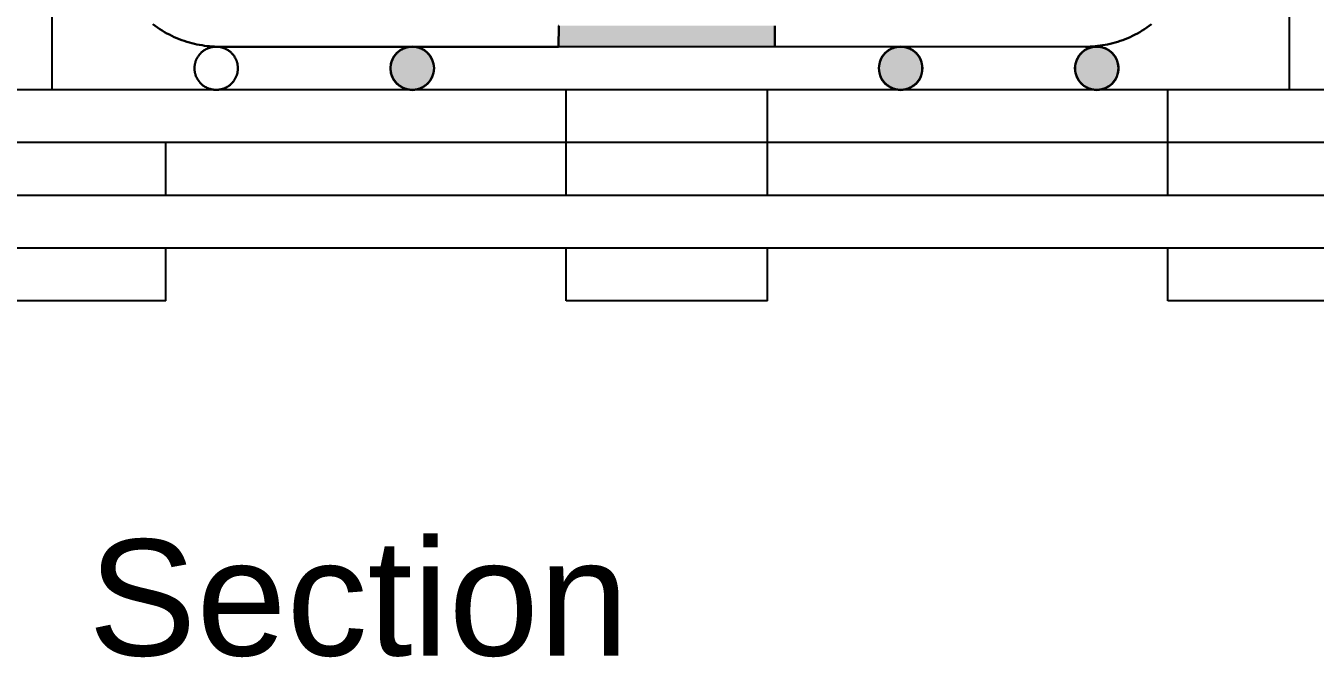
# Model space of a CAD drawing. Header units: millimetres. Extents: x 3.1 to 23.9, y 2.6 to 13.
# Drawn here: x 15.871 to 17.106, y 4.133 to 4.737 of the extents above; entities that cross this region are included whole.
import ezdxf

# ---------------------------------------------------------------- set-up
doc = ezdxf.new("R2010")
doc.units = ezdxf.units.MM
doc.layers.get('0').update_dxf_attribs({"lineweight": 20})
doc.layers.add('0.2', color=6, linetype='Continuous', lineweight=15)
doc.layers.add('0.6', color=1, linetype='Continuous', lineweight=30)

msp = doc.modelspace()

# ---------------------------------------------------------------- hatches: boundary and pattern name
at = {"layer": '0.6'}
h = msp.add_hatch(color=256, dxfattribs=at)
h.dxf.hatch_style = 1
h.paths.add_polyline_path([(16.405, 6.1786), (16.3841, 6.1786), (16.3833, 5.7845), (16.3696, 5.7845), (16.3696, 5.6766), (16.3831, 5.6766), (16.3822, 5.1878), (16.403, 5.1878), (16.4041, 5.7225)])
h.paths.add_polyline_path([(16.6047, 5.7845), (16.5913, 5.7845), (16.5924, 6.1786), (16.5716, 6.1786), (16.5702, 5.722), (16.5687, 5.1876), (16.5895, 5.1875), (16.591, 5.676), (16.6044, 5.6759)])
h.paths.add_polyline_path([(16.5883, 4.7372), (16.5675, 4.7373), (16.4021, 4.7371), (16.4021, 4.7371), (16.3813, 4.7371), (16.3812, 4.7171), (16.5882, 4.7173)])
h.paths.add_polyline_path([(16.4023, 4.8641), (16.3815, 4.8641), (16.3815, 4.8641), (16.3813, 4.7785), (16.4021, 4.7785)])
h.paths.add_polyline_path([(16.4026, 4.9844), (16.3817, 4.9844), (16.3817, 4.9844), (16.3816, 4.9054), (16.4024, 4.9054)])
h.paths.add_polyline_path([(16.4029, 5.1463), (16.3821, 5.1464), (16.3818, 5.0259), (16.4026, 5.0258)])
h.paths.add_polyline_path([(16.5895, 5.1461), (16.5687, 5.1461), (16.5683, 5.0256), (16.5892, 5.0256)])
h.paths.add_polyline_path([(16.589, 4.9842), (16.5682, 4.9842), (16.568, 4.9053), (16.5888, 4.9053)])
h.paths.add_polyline_path([(16.5885, 4.8224), (16.5678, 4.8224), (16.5677, 4.7784), (16.5884, 4.7784)])
h.paths.add_polyline_path([(16.5887, 4.8639), (16.5679, 4.864), (16.5678, 4.8224), (16.5885, 4.8224)])
h = msp.add_hatch(color=256, dxfattribs=at)
h.dxf.hatch_style = 1
h.paths.add_polyline_path([(16.2549, 4.7119), (16.2571, 4.7097), (16.259, 4.7071), (16.2604, 4.7043), (16.2613, 4.7014), (16.2618, 4.6986), (16.2619, 4.6957), (16.2616, 4.6929), (16.2609, 4.69), (16.2597, 4.6872), (16.2581, 4.6845), (16.258, 4.6844, -0.446936), (16.2273, 4.681), (16.2251, 4.6832), (16.2233, 4.6858), (16.2218, 4.6886), (16.2209, 4.6915), (16.2204, 4.6943), (16.2203, 4.6971), (16.2206, 4.7), (16.2213, 4.7029), (16.2225, 4.7057), (16.2242, 4.7084), (16.2242, 4.7085, -0.447025)])
h.paths.add_polyline_path([(16.6917, 4.6845), (16.6901, 4.6872), (16.6889, 4.69), (16.6882, 4.6929), (16.6879, 4.696), (16.688, 4.699), (16.6886, 4.7019), (16.6896, 4.7048), (16.6911, 4.7076), (16.693, 4.7101), (16.6932, 4.7103, -0.482651), (16.7257, 4.7084), (16.7273, 4.7057), (16.7285, 4.7029), (16.7292, 4.7), (16.7295, 4.6969), (16.7293, 4.6939), (16.7288, 4.691), (16.7277, 4.6881), (16.7263, 4.6853), (16.7243, 4.6828), (16.7241, 4.6826, -0.482558)])
h.paths.add_polyline_path([(16.8943, 4.7171), (16.8973, 4.7178), (16.8943, 4.7171, -0.217026), (16.9107, 4.7116), (16.9128, 4.7093), (16.9146, 4.7066), (16.9159, 4.7038), (16.9168, 4.7009), (16.9172, 4.6981), (16.9172, 4.6953), (16.9169, 4.6924), (16.9161, 4.6895), (16.9148, 4.6867), (16.9131, 4.684), (16.911, 4.6816), (16.9108, 4.6814, -0.398215), (16.8822, 4.6813), (16.8801, 4.6836), (16.8783, 4.6862), (16.877, 4.689), (16.8761, 4.6919), (16.8757, 4.6948), (16.8756, 4.6976), (16.876, 4.7005), (16.8768, 4.7033), (16.878, 4.7062), (16.8798, 4.7089), (16.8819, 4.7113), (16.8821, 4.7114, -0.166839)])
h.paths.add_polyline_path([(16.9898, 4.9016, 1), (17.0313, 4.9016, 1)])

# ---------------------------------------------------------------- linework, layer by layer
at = {"layer": '0.2', "lineweight": -3}
for p, q in [((17.1573, 4.6759), (15.8123, 4.6759)), ((16.3885, 4.6254), (16.3885, 4.6759)), ((16.5812, 4.6254), (16.5812, 4.6759)), ((16.9646, 4.6254), (16.9646, 4.6759)), ((17.1573, 4.6254), (15.8123, 4.6254)), ((16.005, 4.5748), (16.005, 4.6254)), ((16.3885, 4.5748), (16.3885, 4.6254)), ((16.5812, 4.5748), (16.5812, 4.6254)), ((16.9646, 4.5748), (16.9646, 4.6254)), ((16.005, 4.5748), (15.8123, 4.5748)), ((16.9647, 4.5748), (16.005, 4.5748)), ((17.1573, 4.5748), (16.9646, 4.5748)), ((16.005, 4.5243), (15.8123, 4.5243)), ((16.005, 4.4738), (16.005, 4.5243)), ((16.9647, 4.5243), (16.005, 4.5243)), ((16.3885, 4.4738), (16.3885, 4.5243)), ((16.5812, 4.4738), (16.5812, 4.5243)), ((16.9646, 4.4738), (16.9646, 4.5243)), ((17.1573, 4.5243), (16.9646, 4.5243)), ((16.005, 4.4738), (15.8123, 4.4738)), ((16.5812, 4.4738), (16.3885, 4.4738)), ((17.1573, 4.4738), (16.9646, 4.4738))]:
    msp.add_line(p, q, dxfattribs=at)
at = {"layer": '0.6', "lineweight": -3}
for p, q in [((15.8961, 5.7251), (15.8961, 4.6759)), ((17.0806, 5.7251), (17.0806, 4.6759))]:
    msp.add_line(p, q, dxfattribs=at)
at = {"layer": '0.6'}
for p, q in [((16.3812, 4.7371), (16.3813, 4.7371)), ((16.5883, 4.7372), (16.5882, 4.7173)), ((16.3812, 4.7171), (16.5882, 4.7173))]:
    msp.add_line(p, q, dxfattribs=at)
for points in [[(15.9928, 4.7385), (15.995, 4.7369), (15.9972, 4.7354), (15.9994, 4.7339), (16.0016, 4.7325), (16.0039, 4.7311), (16.0062, 4.7298), (16.0085, 4.7286), (16.0109, 4.7274), (16.0132, 4.7263), (16.0156, 4.7253), (16.018, 4.7243), (16.0204, 4.7234), (16.0228, 4.7226), (16.0252, 4.7218), (16.0277, 4.721), (16.0301, 4.7204), (16.0325, 4.7198), (16.0349, 4.7193), (16.0373, 4.7188), (16.0398, 4.7184), (16.0422, 4.718), (16.0445, 4.7177), (16.0469, 4.7175), (16.0493, 4.7173), (16.0516, 4.7172), (16.0539, 4.7171), (16.0563, 4.7171)], [(16.3813, 4.7371), (16.3812, 4.7171)], [(16.8856, 4.7171), (16.8879, 4.7171), (16.8902, 4.7172), (16.8926, 4.7173), (16.8949, 4.7175), (16.8973, 4.7178), (16.8996, 4.7181), (16.902, 4.7184), (16.9044, 4.7188), (16.9068, 4.7193), (16.9092, 4.7198), (16.9117, 4.7204), (16.9141, 4.7211), (16.9165, 4.7218), (16.9189, 4.7226), (16.9213, 4.7234), (16.9237, 4.7243), (16.9261, 4.7253), (16.9285, 4.7263), (16.9308, 4.7274), (16.9332, 4.7286), (16.9355, 4.7298), (16.9378, 4.7311), (16.94, 4.7325), (16.9423, 4.7339), (16.9445, 4.7354), (16.9466, 4.7369), (16.9488, 4.7385)], [(16.0563, 4.7171), (16.3812, 4.7171)], [(16.5882, 4.7173), (16.8856, 4.7171)]]:
    msp.add_lwpolyline(points, dxfattribs=at)
for points in [[(16.0533, 4.6758), (16.0538, 4.6758), (16.0543, 4.6758), (16.0547, 4.6758), (16.0552, 4.6759), (16.0557, 4.6759), (16.0562, 4.676), (16.0566, 4.676), (16.0571, 4.6761), (16.0576, 4.6762), (16.0581, 4.6763), (16.0586, 4.6764), (16.0591, 4.6766), (16.0595, 4.6767), (16.06, 4.6769), (16.0605, 4.677), (16.061, 4.6772), (16.0615, 4.6774), (16.0619, 4.6776), (16.0624, 4.6779), (16.0629, 4.6781), (16.0634, 4.6783), (16.0638, 4.6786), (16.0643, 4.6789), (16.0647, 4.6791), (16.0652, 4.6794), (16.0656, 4.6797), (16.066, 4.6801), (16.0664, 4.6804), (16.0669, 4.6807), (16.0673, 4.6811), (16.0677, 4.6815), (16.068, 4.6818), (16.0684, 4.6822), (16.0688, 4.6826), (16.0691, 4.683), (16.0695, 4.6834), (16.0698, 4.6838), (16.0701, 4.6843), (16.0704, 4.6847), (16.0707, 4.6851), (16.071, 4.6856), (16.0713, 4.686), (16.0716, 4.6865), (16.0718, 4.6869), (16.072, 4.6874), (16.0723, 4.6879), (16.0725, 4.6884), (16.0727, 4.6888), (16.0729, 4.6893), (16.073, 4.6898), (16.0732, 4.6903), (16.0733, 4.6907), (16.0735, 4.6912), (16.0736, 4.6917), (16.0737, 4.6922), (16.0738, 4.6927), (16.0739, 4.6931), (16.0739, 4.6936), (16.074, 4.6941), (16.0741, 4.6946), (16.0741, 4.695), (16.0741, 4.6955), (16.0741, 4.696), (16.0741, 4.6964), (16.0741, 4.6969), (16.0741, 4.6973), (16.0741, 4.6978), (16.0741, 4.6983), (16.074, 4.6988), (16.0739, 4.6992), (16.0739, 4.6997), (16.0738, 4.7002), (16.0737, 4.7007), (16.0736, 4.7011), (16.0735, 4.7016), (16.0733, 4.7021), (16.0732, 4.7026), (16.073, 4.7031), (16.0729, 4.7036), (16.0727, 4.704), (16.0725, 4.7045), (16.0723, 4.705), (16.0721, 4.7054), (16.0718, 4.7059), (16.0716, 4.7064), (16.0713, 4.7068), (16.071, 4.7073), (16.0708, 4.7077), (16.0705, 4.7082), (16.0702, 4.7086), (16.0698, 4.709), (16.0695, 4.7094), (16.0692, 4.7099), (16.0688, 4.7103), (16.0684, 4.7106), (16.0681, 4.711), (16.0677, 4.7114), (16.0673, 4.7118), (16.0669, 4.7121), (16.0665, 4.7125), (16.066, 4.7128), (16.0656, 4.7131), (16.0652, 4.7134), (16.0647, 4.7137), (16.0643, 4.714), (16.0638, 4.7143), (16.0634, 4.7145), (16.0629, 4.7148), (16.0624, 4.715), (16.062, 4.7152), (16.0615, 4.7154), (16.061, 4.7156), (16.0605, 4.7158), (16.0601, 4.716), (16.0596, 4.7161), (16.0591, 4.7163), (16.0586, 4.7164), (16.0581, 4.7165), (16.0576, 4.7166), (16.0571, 4.7167), (16.0567, 4.7168), (16.0562, 4.7169), (16.0557, 4.7169), (16.0552, 4.717), (16.0548, 4.717), (16.0543, 4.7171), (16.0538, 4.7171), (16.0534, 4.7171), (16.0529, 4.7171), (16.0524, 4.7171), (16.052, 4.717), (16.0515, 4.717), (16.051, 4.7169), (16.0505, 4.7169), (16.0501, 4.7168), (16.0496, 4.7167), (16.0491, 4.7166), (16.0486, 4.7165), (16.0481, 4.7164), (16.0476, 4.7163), (16.0472, 4.7161), (16.0467, 4.716), (16.0462, 4.7158), (16.0457, 4.7156), (16.0452, 4.7154), (16.0448, 4.7152), (16.0443, 4.715), (16.0438, 4.7148), (16.0434, 4.7145), (16.0429, 4.7143), (16.0424, 4.714), (16.042, 4.7137), (16.0415, 4.7134), (16.0411, 4.7131), (16.0407, 4.7128), (16.0403, 4.7125), (16.0398, 4.7121), (16.0394, 4.7118), (16.0391, 4.7114), (16.0387, 4.711), (16.0383, 4.7106), (16.0379, 4.7103), (16.0376, 4.7099), (16.0372, 4.7094), (16.0369, 4.709), (16.0366, 4.7086), (16.0363, 4.7082), (16.036, 4.7077), (16.0357, 4.7073), (16.0354, 4.7068), (16.0351, 4.7064), (16.0349, 4.7059), (16.0347, 4.7054), (16.0344, 4.705), (16.0342, 4.7045), (16.034, 4.704), (16.0338, 4.7035), (16.0337, 4.7031), (16.0335, 4.7026), (16.0334, 4.7021), (16.0332, 4.7016), (16.0331, 4.7011), (16.033, 4.7007), (16.0329, 4.7002), (16.0328, 4.6997), (16.0328, 4.6992), (16.0327, 4.6988), (16.0327, 4.6983), (16.0326, 4.6978), (16.0326, 4.6973), (16.0326, 4.6969), (16.0326, 4.6964), (16.0326, 4.696), (16.0326, 4.6955), (16.0326, 4.695), (16.0327, 4.6946), (16.0327, 4.6941), (16.0328, 4.6936), (16.0328, 4.6931), (16.0329, 4.6927), (16.033, 4.6922), (16.0331, 4.6917), (16.0332, 4.6912), (16.0334, 4.6907), (16.0335, 4.6903), (16.0337, 4.6898), (16.0338, 4.6893), (16.034, 4.6888), (16.0342, 4.6883), (16.0344, 4.6879), (16.0347, 4.6874), (16.0349, 4.6869), (16.0351, 4.6865), (16.0354, 4.686), (16.0357, 4.6856), (16.036, 4.6851), (16.0363, 4.6847), (16.0366, 4.6843), (16.0369, 4.6838), (16.0372, 4.6834), (16.0376, 4.683), (16.0379, 4.6826), (16.0383, 4.6822), (16.0387, 4.6818), (16.039, 4.6815), (16.0394, 4.6811), (16.0398, 4.6807), (16.0402, 4.6804), (16.0407, 4.6801), (16.0411, 4.6797), (16.0415, 4.6794), (16.042, 4.6791), (16.0424, 4.6789), (16.0429, 4.6786), (16.0433, 4.6783), (16.0438, 4.6781), (16.0443, 4.6779), (16.0447, 4.6776), (16.0452, 4.6774), (16.0457, 4.6772), (16.0462, 4.677), (16.0467, 4.6769), (16.0471, 4.6767), (16.0476, 4.6766), (16.0481, 4.6764), (16.0486, 4.6763), (16.0491, 4.6762), (16.0496, 4.6761), (16.05, 4.676), (16.0505, 4.676), (16.051, 4.6759), (16.0515, 4.6759), (16.0519, 4.6758), (16.0524, 4.6758), (16.0529, 4.6758)], [(16.2411, 4.6758), (16.2415, 4.6758), (16.242, 4.6758), (16.2425, 4.6759), (16.243, 4.6759), (16.2434, 4.6759), (16.2439, 4.676), (16.2444, 4.6761), (16.2449, 4.6762), (16.2453, 4.6762), (16.2458, 4.6764), (16.2463, 4.6765), (16.2468, 4.6766), (16.2473, 4.6768), (16.2478, 4.6769), (16.2482, 4.6771), (16.2487, 4.6773), (16.2492, 4.6775), (16.2497, 4.6777), (16.2502, 4.6779), (16.2506, 4.6781), (16.2511, 4.6784), (16.2515, 4.6786), (16.252, 4.6789), (16.2524, 4.6792), (16.2529, 4.6795), (16.2533, 4.6798), (16.2538, 4.6801), (16.2542, 4.6804), (16.2546, 4.6808), (16.255, 4.6811), (16.2554, 4.6815), (16.2558, 4.6819), (16.2561, 4.6822), (16.2565, 4.6826), (16.2569, 4.683), (16.2572, 4.6834), (16.2575, 4.6839), (16.2579, 4.6843), (16.2582, 4.6847), (16.2585, 4.6852), (16.2588, 4.6856), (16.259, 4.6861), (16.2593, 4.6865), (16.2595, 4.687), (16.2598, 4.6874), (16.26, 4.6879), (16.2602, 4.6884), (16.2604, 4.6889), (16.2606, 4.6893), (16.2608, 4.6898), (16.2609, 4.6903), (16.2611, 4.6908), (16.2612, 4.6912), (16.2613, 4.6917), (16.2614, 4.6922), (16.2615, 4.6927), (16.2616, 4.6932), (16.2617, 4.6936), (16.2617, 4.6941), (16.2618, 4.6946), (16.2618, 4.6951), (16.2619, 4.6955), (16.2619, 4.696), (16.2619, 4.6964), (16.2619, 4.6969), (16.2619, 4.6974), (16.2618, 4.6978), (16.2618, 4.6983), (16.2617, 4.6988), (16.2617, 4.6992), (16.2616, 4.6997), (16.2615, 4.7002), (16.2614, 4.7007), (16.2613, 4.7012), (16.2612, 4.7016), (16.2611, 4.7021), (16.2609, 4.7026), (16.2608, 4.7031), (16.2606, 4.7036), (16.2604, 4.704), (16.2602, 4.7045), (16.26, 4.705), (16.2598, 4.7055), (16.2596, 4.7059), (16.2593, 4.7064), (16.2591, 4.7068), (16.2588, 4.7073), (16.2585, 4.7077), (16.2582, 4.7082), (16.2579, 4.7086), (16.2576, 4.709), (16.2572, 4.7095), (16.2569, 4.7099), (16.2566, 4.7103), (16.2562, 4.7107), (16.2558, 4.711), (16.2554, 4.7114), (16.255, 4.7118), (16.2546, 4.7121), (16.2542, 4.7125), (16.2538, 4.7128), (16.2534, 4.7131), (16.2529, 4.7134), (16.2525, 4.7137), (16.252, 4.714), (16.2516, 4.7143), (16.2511, 4.7145), (16.2507, 4.7148), (16.2502, 4.715), (16.2497, 4.7152), (16.2493, 4.7154), (16.2488, 4.7156), (16.2483, 4.7158), (16.2478, 4.716), (16.2473, 4.7161), (16.2469, 4.7163), (16.2464, 4.7164), (16.2459, 4.7165), (16.2454, 4.7166), (16.2449, 4.7167), (16.2444, 4.7168), (16.244, 4.7169), (16.2435, 4.717), (16.243, 4.717), (16.2425, 4.717), (16.2421, 4.7171), (16.2416, 4.7171), (16.2411, 4.7171), (16.2407, 4.7171), (16.2402, 4.7171), (16.2397, 4.717), (16.2393, 4.717), (16.2388, 4.717), (16.2383, 4.7169), (16.2378, 4.7168), (16.2374, 4.7167), (16.2369, 4.7166), (16.2364, 4.7165), (16.2359, 4.7164), (16.2354, 4.7163), (16.2349, 4.7161), (16.2345, 4.716), (16.234, 4.7158), (16.2335, 4.7156), (16.233, 4.7154), (16.2325, 4.7152), (16.2321, 4.715), (16.2316, 4.7148), (16.2311, 4.7145), (16.2307, 4.7143), (16.2302, 4.714), (16.2298, 4.7137), (16.2293, 4.7134), (16.2289, 4.7131), (16.2285, 4.7128), (16.228, 4.7125), (16.2276, 4.7121), (16.2272, 4.7118), (16.2268, 4.7114), (16.2265, 4.711), (16.2261, 4.7107), (16.2257, 4.7103), (16.2254, 4.7099), (16.225, 4.7095), (16.2247, 4.709), (16.2244, 4.7086), (16.224, 4.7082), (16.2237, 4.7077), (16.2235, 4.7073), (16.2232, 4.7068), (16.2229, 4.7064), (16.2227, 4.7059), (16.2224, 4.7055), (16.2222, 4.705), (16.222, 4.7045), (16.2218, 4.704), (16.2216, 4.7036), (16.2215, 4.7031), (16.2213, 4.7026), (16.2212, 4.7021), (16.221, 4.7016), (16.2209, 4.7012), (16.2208, 4.7007), (16.2207, 4.7002), (16.2206, 4.6997), (16.2205, 4.6992), (16.2205, 4.6988), (16.2204, 4.6983), (16.2204, 4.6978), (16.2204, 4.6974), (16.2204, 4.6969), (16.2204, 4.6964), (16.2204, 4.696), (16.2204, 4.6955), (16.2204, 4.6951), (16.2204, 4.6946), (16.2205, 4.6941), (16.2205, 4.6936), (16.2206, 4.6932), (16.2207, 4.6927), (16.2208, 4.6922), (16.2209, 4.6917), (16.221, 4.6912), (16.2211, 4.6908), (16.2213, 4.6903), (16.2214, 4.6898), (16.2216, 4.6893), (16.2218, 4.6888), (16.222, 4.6884), (16.2222, 4.6879), (16.2224, 4.6874), (16.2227, 4.687), (16.2229, 4.6865), (16.2232, 4.686), (16.2234, 4.6856), (16.2237, 4.6852), (16.224, 4.6847), (16.2243, 4.6843), (16.2246, 4.6839), (16.225, 4.6834), (16.2253, 4.683), (16.2257, 4.6826), (16.226, 4.6822), (16.2264, 4.6819), (16.2268, 4.6815), (16.2272, 4.6811), (16.2276, 4.6808), (16.228, 4.6804), (16.2284, 4.6801), (16.2289, 4.6798), (16.2293, 4.6795), (16.2297, 4.6792), (16.2302, 4.6789), (16.2306, 4.6786), (16.2311, 4.6784), (16.2316, 4.6781), (16.232, 4.6779), (16.2325, 4.6777), (16.233, 4.6775), (16.2334, 4.6773), (16.2339, 4.6771), (16.2344, 4.6769), (16.2349, 4.6767), (16.2354, 4.6766), (16.2359, 4.6765), (16.2363, 4.6764), (16.2368, 4.6762), (16.2373, 4.6762), (16.2378, 4.6761), (16.2383, 4.676), (16.2387, 4.6759), (16.2392, 4.6759), (16.2397, 4.6759), (16.2402, 4.6758), (16.2406, 4.6758)], [(16.7087, 4.6758), (16.7083, 4.6758), (16.7078, 4.6758), (16.7073, 4.6759), (16.7068, 4.6759), (16.7064, 4.6759), (16.7059, 4.676), (16.7054, 4.6761), (16.7049, 4.6762), (16.7045, 4.6762), (16.704, 4.6764), (16.7035, 4.6765), (16.703, 4.6766), (16.7025, 4.6768), (16.702, 4.6769), (16.7016, 4.6771), (16.7011, 4.6773), (16.7006, 4.6775), (16.7001, 4.6777), (16.6996, 4.6779), (16.6992, 4.6781), (16.6987, 4.6784), (16.6983, 4.6786), (16.6978, 4.6789), (16.6973, 4.6792), (16.6969, 4.6795), (16.6965, 4.6798), (16.696, 4.6801), (16.6956, 4.6804), (16.6952, 4.6808), (16.6948, 4.6811), (16.6944, 4.6815), (16.694, 4.6819), (16.6937, 4.6822), (16.6933, 4.6826), (16.6929, 4.683), (16.6926, 4.6834), (16.6923, 4.6839), (16.6919, 4.6843), (16.6916, 4.6847), (16.6913, 4.6852), (16.691, 4.6856), (16.6908, 4.6861), (16.6905, 4.6865), (16.6903, 4.687), (16.69, 4.6874), (16.6898, 4.6879), (16.6896, 4.6884), (16.6894, 4.6889), (16.6892, 4.6893), (16.689, 4.6898), (16.6889, 4.6903), (16.6887, 4.6908), (16.6886, 4.6912), (16.6885, 4.6917), (16.6884, 4.6922), (16.6883, 4.6927), (16.6882, 4.6932), (16.6881, 4.6936), (16.6881, 4.6941), (16.688, 4.6946), (16.688, 4.6951), (16.6879, 4.6955), (16.6879, 4.696), (16.6879, 4.6964), (16.6879, 4.6969), (16.6879, 4.6974), (16.688, 4.6978), (16.688, 4.6983), (16.6881, 4.6988), (16.6881, 4.6992), (16.6882, 4.6997), (16.6883, 4.7002), (16.6884, 4.7007), (16.6885, 4.7012), (16.6886, 4.7016), (16.6887, 4.7021), (16.6889, 4.7026), (16.689, 4.7031), (16.6892, 4.7036), (16.6894, 4.704), (16.6896, 4.7045), (16.6898, 4.705), (16.69, 4.7055), (16.6902, 4.7059), (16.6905, 4.7064), (16.6907, 4.7068), (16.691, 4.7073), (16.6913, 4.7077), (16.6916, 4.7082), (16.6919, 4.7086), (16.6922, 4.709), (16.6925, 4.7095), (16.6929, 4.7099), (16.6932, 4.7103), (16.6936, 4.7107), (16.694, 4.711), (16.6944, 4.7114), (16.6948, 4.7118), (16.6952, 4.7121), (16.6956, 4.7125), (16.696, 4.7128), (16.6964, 4.7131), (16.6969, 4.7134), (16.6973, 4.7137), (16.6977, 4.714), (16.6982, 4.7143), (16.6987, 4.7145), (16.6991, 4.7148), (16.6996, 4.715), (16.7001, 4.7152), (16.7005, 4.7154), (16.701, 4.7156), (16.7015, 4.7158), (16.702, 4.716), (16.7025, 4.7161), (16.7029, 4.7163), (16.7034, 4.7164), (16.7039, 4.7165), (16.7044, 4.7166), (16.7049, 4.7167), (16.7054, 4.7168), (16.7058, 4.7169), (16.7063, 4.717), (16.7068, 4.717), (16.7073, 4.717), (16.7077, 4.7171), (16.7082, 4.7171), (16.7087, 4.7171), (16.7091, 4.7171), (16.7096, 4.7171), (16.7101, 4.717), (16.7105, 4.717), (16.711, 4.717), (16.7115, 4.7169), (16.712, 4.7168), (16.7124, 4.7167), (16.7129, 4.7166), (16.7134, 4.7165), (16.7139, 4.7164), (16.7144, 4.7163), (16.7149, 4.7161), (16.7153, 4.716), (16.7158, 4.7158), (16.7163, 4.7156), (16.7168, 4.7154), (16.7173, 4.7152), (16.7177, 4.715), (16.7182, 4.7148), (16.7187, 4.7145), (16.7191, 4.7143), (16.7196, 4.714), (16.72, 4.7137), (16.7205, 4.7134), (16.7209, 4.7131), (16.7213, 4.7128), (16.7218, 4.7125), (16.7222, 4.7121), (16.7226, 4.7118), (16.723, 4.7114), (16.7233, 4.711), (16.7237, 4.7107), (16.7241, 4.7103), (16.7244, 4.7099), (16.7248, 4.7095), (16.7251, 4.709), (16.7254, 4.7086), (16.7258, 4.7082), (16.726, 4.7077), (16.7263, 4.7073), (16.7266, 4.7068), (16.7269, 4.7064), (16.7271, 4.7059), (16.7274, 4.7055), (16.7276, 4.705), (16.7278, 4.7045), (16.728, 4.704), (16.7282, 4.7036), (16.7283, 4.7031), (16.7285, 4.7026), (16.7286, 4.7021), (16.7288, 4.7016), (16.7289, 4.7012), (16.729, 4.7007), (16.7291, 4.7002), (16.7292, 4.6997), (16.7293, 4.6992), (16.7293, 4.6988), (16.7294, 4.6983), (16.7294, 4.6978), (16.7294, 4.6974), (16.7294, 4.6969), (16.7294, 4.6964), (16.7294, 4.696), (16.7294, 4.6955), (16.7294, 4.6951), (16.7294, 4.6946), (16.7293, 4.6941), (16.7293, 4.6936), (16.7292, 4.6932), (16.7291, 4.6927), (16.729, 4.6922), (16.7289, 4.6917), (16.7288, 4.6912), (16.7287, 4.6908), (16.7285, 4.6903), (16.7284, 4.6898), (16.7282, 4.6893), (16.728, 4.6888), (16.7278, 4.6884), (16.7276, 4.6879), (16.7274, 4.6874), (16.7271, 4.687), (16.7269, 4.6865), (16.7266, 4.686), (16.7264, 4.6856), (16.7261, 4.6852), (16.7258, 4.6847), (16.7255, 4.6843), (16.7252, 4.6839), (16.7248, 4.6834), (16.7245, 4.683), (16.7241, 4.6826), (16.7238, 4.6822), (16.7234, 4.6819), (16.723, 4.6815), (16.7226, 4.6811), (16.7222, 4.6808), (16.7218, 4.6804), (16.7214, 4.6801), (16.7209, 4.6798), (16.7205, 4.6795), (16.7201, 4.6792), (16.7196, 4.6789), (16.7192, 4.6786), (16.7187, 4.6784), (16.7182, 4.6781), (16.7178, 4.6779), (16.7173, 4.6777), (16.7168, 4.6775), (16.7164, 4.6773), (16.7159, 4.6771), (16.7154, 4.6769), (16.7149, 4.6767), (16.7144, 4.6766), (16.7139, 4.6765), (16.7135, 4.6764), (16.713, 4.6762), (16.7125, 4.6762), (16.712, 4.6761), (16.7115, 4.676), (16.7111, 4.6759), (16.7106, 4.6759), (16.7101, 4.6759), (16.7096, 4.6758), (16.7092, 4.6758)], [(16.8965, 4.6758), (16.896, 4.6758), (16.8955, 4.6758), (16.8951, 4.6758), (16.8946, 4.6759), (16.8941, 4.6759), (16.8936, 4.676), (16.8932, 4.676), (16.8927, 4.6761), (16.8922, 4.6762), (16.8917, 4.6763), (16.8912, 4.6764), (16.8907, 4.6766), (16.8902, 4.6767), (16.8898, 4.6769), (16.8893, 4.677), (16.8888, 4.6772), (16.8883, 4.6774), (16.8878, 4.6776), (16.8874, 4.6779), (16.8869, 4.6781), (16.8864, 4.6783), (16.886, 4.6786), (16.8855, 4.6789), (16.8851, 4.6791), (16.8846, 4.6794), (16.8842, 4.6797), (16.8838, 4.6801), (16.8834, 4.6804), (16.8829, 4.6807), (16.8825, 4.6811), (16.8821, 4.6815), (16.8818, 4.6818), (16.8814, 4.6822), (16.881, 4.6826), (16.8807, 4.683), (16.8803, 4.6834), (16.88, 4.6838), (16.8797, 4.6843), (16.8794, 4.6847), (16.8791, 4.6851), (16.8788, 4.6856), (16.8785, 4.686), (16.8782, 4.6865), (16.878, 4.6869), (16.8778, 4.6874), (16.8775, 4.6879), (16.8773, 4.6884), (16.8771, 4.6888), (16.8769, 4.6893), (16.8768, 4.6898), (16.8766, 4.6903), (16.8765, 4.6907), (16.8763, 4.6912), (16.8762, 4.6917), (16.8761, 4.6922), (16.876, 4.6927), (16.8759, 4.6931), (16.8759, 4.6936), (16.8758, 4.6941), (16.8757, 4.6946), (16.8757, 4.695), (16.8757, 4.6955), (16.8757, 4.696), (16.8757, 4.6964), (16.8757, 4.6969), (16.8757, 4.6973), (16.8757, 4.6978), (16.8757, 4.6983), (16.8758, 4.6988), (16.8758, 4.6992), (16.8759, 4.6997), (16.876, 4.7002), (16.8761, 4.7007), (16.8762, 4.7011), (16.8763, 4.7016), (16.8765, 4.7021), (16.8766, 4.7026), (16.8768, 4.7031), (16.8769, 4.7036), (16.8771, 4.704), (16.8773, 4.7045), (16.8775, 4.705), (16.8777, 4.7054), (16.878, 4.7059), (16.8782, 4.7064), (16.8785, 4.7068), (16.8788, 4.7073), (16.879, 4.7077), (16.8793, 4.7082), (16.8796, 4.7086), (16.88, 4.709), (16.8803, 4.7094), (16.8806, 4.7099), (16.881, 4.7103), (16.8814, 4.7106), (16.8817, 4.711), (16.8821, 4.7114), (16.8825, 4.7118), (16.8829, 4.7121), (16.8833, 4.7125), (16.8838, 4.7128), (16.8842, 4.7131), (16.8846, 4.7134), (16.8851, 4.7137), (16.8855, 4.714), (16.886, 4.7143), (16.8864, 4.7145), (16.8869, 4.7148), (16.8874, 4.715), (16.8878, 4.7152), (16.8883, 4.7154), (16.8888, 4.7156), (16.8893, 4.7158), (16.8897, 4.716), (16.8902, 4.7161), (16.8907, 4.7163), (16.8912, 4.7164), (16.8917, 4.7165), (16.8922, 4.7166), (16.8926, 4.7167), (16.8931, 4.7168), (16.8936, 4.7169), (16.8941, 4.7169), (16.8946, 4.717), (16.895, 4.717), (16.8955, 4.7171), (16.896, 4.7171), (16.8964, 4.7171), (16.8969, 4.7171), (16.8974, 4.7171), (16.8978, 4.717), (16.8983, 4.717), (16.8988, 4.7169), (16.8993, 4.7169), (16.8997, 4.7168), (16.9002, 4.7167), (16.9007, 4.7166), (16.9012, 4.7165), (16.9017, 4.7164), (16.9022, 4.7163), (16.9026, 4.7161), (16.9031, 4.716), (16.9036, 4.7158), (16.9041, 4.7156), (16.9046, 4.7154), (16.905, 4.7152), (16.9055, 4.715), (16.906, 4.7148), (16.9064, 4.7145), (16.9069, 4.7143), (16.9074, 4.714), (16.9078, 4.7137), (16.9083, 4.7134), (16.9087, 4.7131), (16.9091, 4.7128), (16.9095, 4.7125), (16.9099, 4.7121), (16.9104, 4.7118), (16.9107, 4.7114), (16.9111, 4.711), (16.9115, 4.7106), (16.9119, 4.7103), (16.9122, 4.7099), (16.9126, 4.7094), (16.9129, 4.709), (16.9132, 4.7086), (16.9135, 4.7082), (16.9138, 4.7077), (16.9141, 4.7073), (16.9144, 4.7068), (16.9147, 4.7064), (16.9149, 4.7059), (16.9151, 4.7054), (16.9154, 4.705), (16.9156, 4.7045), (16.9158, 4.704), (16.9159, 4.7035), (16.9161, 4.7031), (16.9163, 4.7026), (16.9164, 4.7021), (16.9166, 4.7016), (16.9167, 4.7011), (16.9168, 4.7007), (16.9169, 4.7002), (16.917, 4.6997), (16.917, 4.6992), (16.9171, 4.6988), (16.9171, 4.6983), (16.9172, 4.6978), (16.9172, 4.6973), (16.9172, 4.6969), (16.9172, 4.6964), (16.9172, 4.696), (16.9172, 4.6955), (16.9172, 4.695), (16.9171, 4.6946), (16.9171, 4.6941), (16.917, 4.6936), (16.917, 4.6931), (16.9169, 4.6927), (16.9168, 4.6922), (16.9167, 4.6917), (16.9166, 4.6912), (16.9164, 4.6907), (16.9163, 4.6903), (16.9161, 4.6898), (16.916, 4.6893), (16.9158, 4.6888), (16.9156, 4.6883), (16.9154, 4.6879), (16.9151, 4.6874), (16.9149, 4.6869), (16.9147, 4.6865), (16.9144, 4.686), (16.9141, 4.6856), (16.9138, 4.6851), (16.9135, 4.6847), (16.9132, 4.6843), (16.9129, 4.6838), (16.9126, 4.6834), (16.9122, 4.683), (16.9119, 4.6826), (16.9115, 4.6822), (16.9111, 4.6818), (16.9108, 4.6815), (16.9104, 4.6811), (16.91, 4.6807), (16.9096, 4.6804), (16.9091, 4.6801), (16.9087, 4.6797), (16.9083, 4.6794), (16.9078, 4.6791), (16.9074, 4.6789), (16.9069, 4.6786), (16.9065, 4.6783), (16.906, 4.6781), (16.9055, 4.6779), (16.9051, 4.6776), (16.9046, 4.6774), (16.9041, 4.6772), (16.9036, 4.677), (16.9031, 4.6769), (16.9027, 4.6767), (16.9022, 4.6766), (16.9017, 4.6764), (16.9012, 4.6763), (16.9007, 4.6762), (16.9002, 4.6761), (16.8998, 4.676), (16.8993, 4.676), (16.8988, 4.6759), (16.8983, 4.6759), (16.8978, 4.6758), (16.8974, 4.6758), (16.8969, 4.6758)]]:
    msp.add_lwpolyline(points, close=True, dxfattribs=at)
for centre in [(16.2411, 4.6964), (16.7087, 4.6964), (16.8964, 4.6964)]:
    msp.add_circle(centre, 0.0208, dxfattribs=at)

# ---------------------------------------------------------------- texts
at = {"insert": (15.9309, 4.2454), "char_height": 0.111107, "attachment_point": 1}
msp.add_mtext_dynamic_manual_height_columns('{\\fArial|b0|i0|c0|p34;Section}', width=1.226151, gutter_width=0.5555, heights=[0], dxfattribs=at)

doc.saveas('drawing.dxf')
